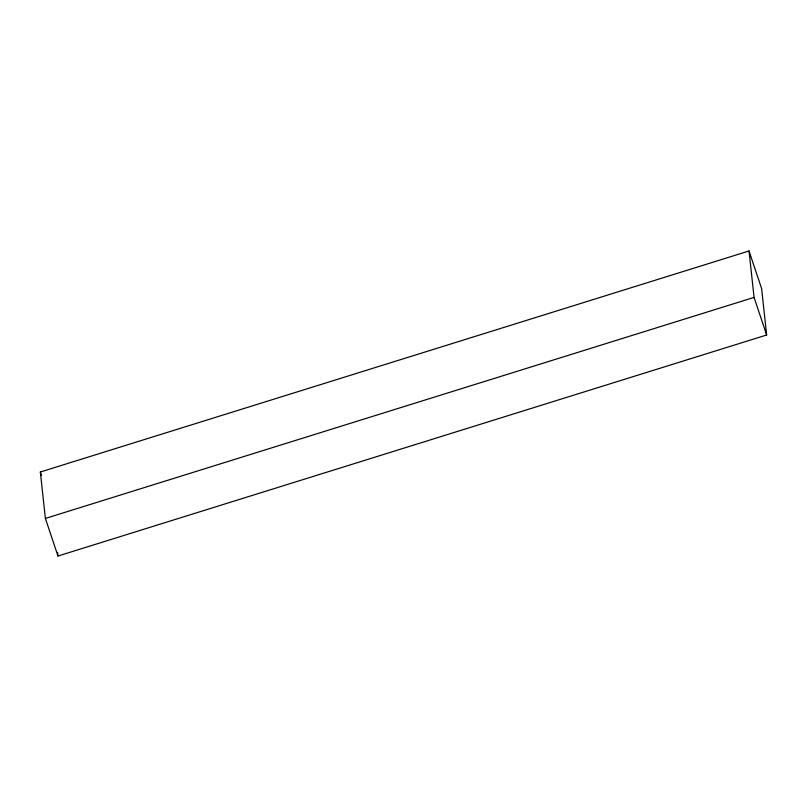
<?xml version="1.0" encoding="UTF-8"?>
<svg xmlns="http://www.w3.org/2000/svg" width="807" height="807" viewBox="0 0 807 807"><rect width="100%" height="100%" fill="white"/><g stroke="black" fill="none" stroke-linecap="round" stroke-linejoin="round"><path stroke-width="1.21" d="M40.35 472.004L749.027 250.967L761.606 288.553L766.65 334.996L57.973 556.033L45.394 518.447L40.35 472.004L41.53 475.535M45.394 518.447L754.071 297.4L749.027 250.967M754.071 297.4L766.65 334.996M57.579 552.371L57.973 556.033"/></g></svg>
